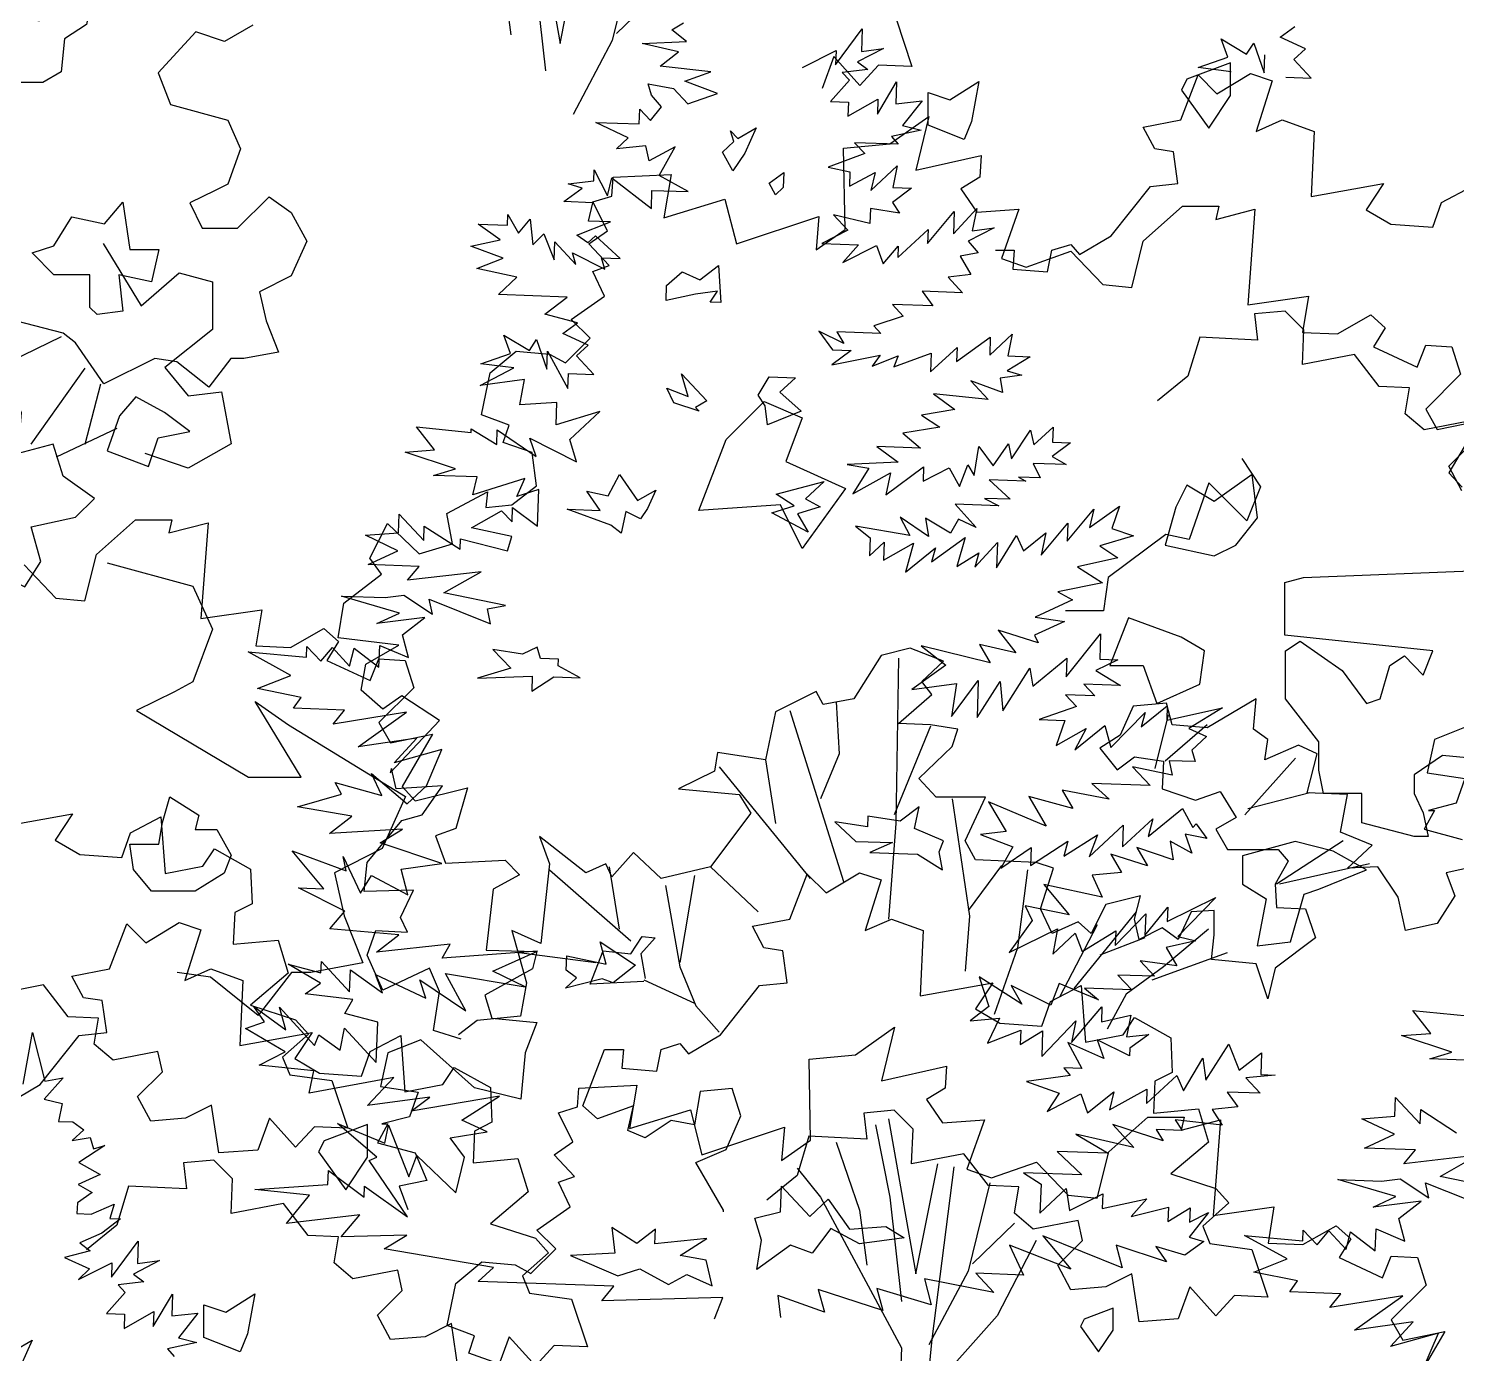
# Model space of a CAD drawing. Header units: inches. Extents: x 11.9 to 85.3, y 21.1 to 37.4.
# Drawn here: x 43.1466 to 43.6134, y 22.7468 to 23.1798 of the extents above; entities that cross this region are included whole.
import ezdxf

# ---------------------------------------------------------------- set-up
doc = ezdxf.new("R2010")
doc.units = ezdxf.units.IN
doc.header["$MEASUREMENT"] = 0
doc.layers.add('CAY', color=94, linetype='Continuous')
doc.layers.add('CAY-3', color=61, linetype='Continuous')

# ---------------------------------------------------------------- blocks, each defined once
blk = doc.blocks.new('A$C76451831')
at = {"layer": 'CAY'}
for p, q in [((4659.2, 1730), (4666, 1767.4)), ((4666, 1767.4), (4675.2, 1732.1)), ((4688.4, 1734.4), (4674.7, 1719)), ((4675.2, 1732.1), (4688.4, 1734.4)), ((4674.7, 1719), (4687.7, 1715.8)), ((4687.7, 1715.8), (4685, 1702.8)), ((4685, 1702.8), (4695.4, 1702.4)), ((4703.4, 1696.7), (4694.9, 1688.8)), ((4695.4, 1702.4), (4703.4, 1696.7)), ((4694.9, 1688.8), (4708.2, 1691.1)), ((4718.8, 1685.3), (4699.8, 1672.8)), ((4708.2, 1691.1), (4710.6, 1682.8)), ((4710.6, 1682.8), (4718.8, 1685.3)), ((4715.4, 1664.1), (4699.3, 1656.9)), ((4699.8, 1672.8), (4715.4, 1664.1)), ((4699.3, 1656.9), (4709.5, 1651.1)), ((4698.8, 1643.4), (4698.5, 1635.7)), ((4709.5, 1651.1), (4698.8, 1643.4)), ((4698.5, 1635.7), (4708.9, 1635.3)), ((4708.9, 1635.3), (4725.5, 1642.4)), ((4725.5, 1642.4), (4722.4, 1632.1)), ((4730.1, 1631.8), (4716.6, 1621.4)), ((4722.4, 1632.1), (4730.1, 1631.8)), ((4716.6, 1621.4), (4700.5, 1614.3)), ((4700.5, 1614.3), (4708, 1608.6)), ((4723.6, 1589.4), (4743.1, 1615.5)), ((4743.1, 1615.5), (4742.6, 1599.2)), ((4708, 1608.6), (4689.3, 1603.8)), ((4689.3, 1603.8), (4707.5, 1595.4)), ((4758.5, 1601.4), (4739.6, 1591.6)), ((4742.6, 1599.2), (4758.5, 1601.4)), ((4699.6, 1587.6), (4724, 1599.9)), ((4707.5, 1595.4), (4699.6, 1587.6)), ((4724, 1599.9), (4723.6, 1589.4)), ((4739.6, 1591.6), (4747.1, 1585.9)), ((4747.1, 1585.9), (4728.4, 1583.8)), ((4728.4, 1583.8), (4733.7, 1578.2)), ((4733.7, 1578.2), (4720, 1562.8)), ((4754.1, 1553.5), (4768.1, 1577)), ((4768.1, 1577), (4767.5, 1561.2)), ((4720, 1562.8), (4733.1, 1562.4)), ((4732.8, 1552), (4754.5, 1564.3)), ((4733.1, 1562.4), (4732.8, 1552)), ((4754.5, 1564.3), (4754.1, 1553.5)), ((4767.5, 1561.2), (4786.6, 1563.2)), ((4786.6, 1563.2), (4772.4, 1545.1)), ((4785.9, 1541.9), (4764.4, 1537.2)), ((4772.4, 1545.1), (4785.9, 1541.9)), ((4764.4, 1537.2), (4769.2, 1531.6)), ((5529.1, 946.6), (5540.7, 911.8)), ((5019.2, 937.2), (4991.7, 907.3)), ((5040, 930.1), (5019.2, 937.2)), ((5060.8, 941.9), (5040, 930.1)), ((5365.8, 938.6), (5374.2, 943.7)), ((5376.4, 930.1), (5365.8, 938.6)), ((5485, 913.1), (5504.5, 939.2)), ((5504.5, 939.2), (5503.9, 922.9)), ((5808.9, 933.2), (5819.6, 940.9)), ((5344.2, 928.5), (5376.4, 930.1)), ((5370.7, 922.5), (5344.2, 928.5)), ((5770.8, 918.6), (5765.8, 931.9)), ((5765.8, 931.9), (5784.4, 920.9)), ((5784.4, 920.9), (5789.7, 928.8)), ((5789.7, 928.8), (5797.1, 907.3)), ((5827.2, 924.8), (5808.9, 933.2)), ((5357.2, 912.1), (5370.7, 922.5)), ((5460.9, 911.2), (5485.4, 923.5)), ((5483.7, 919.1), (5475.3, 895.9)), ((5502.7, 898.1), (5483.7, 919.1)), ((5485.4, 923.5), (5485, 913.1)), ((5519.9, 925), (5501, 915.3)), ((5501, 915.3), (5508.5, 909.6)), ((5503.9, 922.9), (5519.9, 925)), ((5749.2, 911.2), (5770.8, 918.6)), ((5797.1, 907.3), (5797.6, 920.4)), ((5818.7, 916.9), (5827.2, 924.8)), ((5831.4, 903.4), (5818.7, 916.9)), ((4991.7, 907.3), (5000.7, 884.1)), ((5394.2, 908.1), (5357.2, 912.1)), ((5375.4, 901.1), (5394.2, 908.1)), ((5508.5, 909.6), (5489.8, 907.5)), ((5489.8, 907.5), (5495.1, 901.9)), ((5516.4, 912.8), (5502.7, 898.1)), ((5540.7, 911.8), (5516.4, 912.8)), ((5773.1, 908.1), (5749.2, 911.2)), ((5351, 891), (5348.6, 899.3)), ((5348.6, 899.3), (5367.1, 895.9)), ((5367.1, 895.9), (5377.5, 884.7)), ((5399.1, 892.1), (5375.4, 901.1)), ((5495.1, 901.9), (5481.4, 886.5)), ((5515.5, 877.1), (5529.5, 900.7)), ((5529.5, 900.7), (5528.9, 884.8)), ((5812.9, 904), (5831.4, 903.4)), ((5000.7, 884.1), (5042.4, 872.7)), ((5358.4, 882.6), (5351, 891)), ((5377.5, 884.7), (5399.1, 892.1)), ((5481.4, 886.5), (5494.5, 886)), ((5494.1, 875.6), (5515.9, 888)), ((5494.5, 886), (5494.1, 875.6)), ((5515.9, 888), (5515.5, 877.1)), ((5528.9, 884.8), (5548, 886.9)), ((5548, 886.9), (5533.8, 868.8)), ((5342.1, 870.1), (5342.5, 880.9)), ((5342.5, 880.9), (5350.4, 872.5)), ((5350.4, 872.5), (5358.4, 882.6)), ((5042.4, 872.7), (5051.8, 851.9)), ((5310.5, 871.2), (5342.1, 870.1)), ((5334.1, 859.9), (5310.5, 871.2)), ((5547.3, 865.6), (5525.8, 860.9)), ((5533.8, 868.8), (5547.3, 865.6)), ((5325.6, 852), (5334.1, 859.9)), ((5347, 854), (5325.6, 852)), ((5349.4, 843.1), (5347, 854)), ((5368.3, 853.3), (5349.4, 843.1)), ((5356.7, 832.4), (5368.3, 853.3)), ((5498.9, 856.4), (5506.3, 848.5)), ((5530.6, 855.3), (5498.9, 856.4)), ((5525.8, 860.9), (5530.6, 855.3)), ((5051.8, 851.9), (5042.4, 826.3)), ((5506.3, 848.5), (5479.7, 838.5)), ((5309, 828.6), (5309.3, 836.7)), ((5309.3, 836.7), (5319, 817.8)), ((5377.6, 820.8), (5356.7, 832.4)), ((5479.7, 838.5), (5495.4, 835.2)), ((5495.4, 835.2), (5495.1, 824.8)), ((5495.1, 824.8), (5514, 834.6)), ((5510.8, 821.5), (5530, 839.5)), ((5514, 834.6), (5510.8, 821.5)), ((5530, 839.5), (5526.8, 823.7)), ((5033.3, 821.6), (5014.8, 812.5)), ((5042.4, 826.3), (5033.3, 821.6)), ((5287.1, 813.5), (5300.6, 823.4)), ((5290.3, 826.5), (5309, 828.6)), ((5300.6, 823.4), (5290.3, 826.5)), ((5319, 817.8), (5322.2, 830.9)), ((5322.2, 830.9), (5350.9, 808.5)), ((5350.9, 808.5), (5351.3, 821.7)), ((5351.3, 821.7), (5377.6, 820.8)), ((5540.3, 823.2), (5526.4, 812.8)), ((5526.8, 823.7), (5540.3, 823.2)), ((5014.8, 812.5), (5023.9, 794.1)), ((5049.4, 794.1), (5072.6, 816.9)), ((5072.6, 816.9), (5088.7, 805.5)), ((5308.4, 812.7), (5287.1, 813.5)), ((5305.2, 799.3), (5308.4, 812.7)), ((5526.4, 812.8), (5531.5, 805)), ((5088.7, 805.5), (5100.1, 784.6)), ((5246.2, 796.3), (5246.5, 804)), ((5246.5, 804), (5254.2, 790.6)), ((5254.2, 790.6), (5262.7, 800.7)), ((5262.7, 800.7), (5264.7, 782.1)), ((5510, 797.5), (5483.5, 803.9)), ((5483.5, 803.9), (5494, 792.7)), ((5510.4, 808.4), (5510, 797.5)), ((5531.5, 805), (5510.4, 808.4)), ((5552.1, 782.9), (5571.5, 806.3)), ((5570.9, 790), (5587.9, 808.4)), ((5571.5, 806.3), (5570.9, 790)), ((5587.9, 808.4), (5584.6, 792.2)), ((5023.9, 794.1), (5049.4, 794.1)), ((5240.9, 785.6), (5224.9, 797.1)), ((5224.9, 797.1), (5246.2, 796.3)), ((5296.7, 789.1), (5321.1, 798.7)), ((5321.1, 798.7), (5305.2, 799.3)), ((5494, 792.7), (5475, 782.9)), ((5530.4, 772.8), (5552.4, 793.3)), ((5552.4, 793.3), (5552.1, 782.9)), ((5600.5, 794.4), (5581.6, 784.6)), ((5584.6, 792.2), (5600.5, 794.4)), ((4951.7, 782.9), (4979.4, 737.5)), ((5100.1, 784.6), (5088.7, 759.5)), ((5219.4, 781), (5240.9, 785.6)), ((5243.1, 772.4), (5219.4, 781)), ((5264.7, 782.1), (5272.7, 790)), ((5272.7, 790), (5280.2, 771.1)), ((5280.2, 771.1), (5280.7, 784.3)), ((5280.7, 784.3), (5296, 767.8)), ((5304.7, 783.4), (5296.7, 789.1)), ((5310.3, 788.7), (5304.7, 783.4)), ((5328.3, 772.2), (5310.3, 788.7)), ((5475, 782.9), (5501.7, 782)), ((5501.7, 782), (5490.4, 769.2)), ((5490.4, 769.2), (5514.9, 781.5)), ((5514.9, 781.5), (5519.8, 768.2)), ((5519.8, 768.2), (5530.7, 781)), ((5530.7, 781), (5530.4, 772.8)), ((5581.6, 784.6), (5589, 776.2)), ((5223.8, 764.9), (5243.1, 772.4)), ((5296, 767.8), (5293.5, 776.1)), ((5293.5, 776.1), (5317.1, 764.4)), ((5314.7, 772.6), (5328.3, 772.2)), ((5317.1, 764.4), (5314.7, 772.6)), ((5589, 776.2), (5575.8, 773.9)), ((5575.8, 773.9), (5583.5, 760.5)), ((4979.4, 737.5), (5007.1, 761.7)), ((5007.1, 761.7), (5031.3, 755.2)), ((5088.7, 759.5), (5065.6, 747.7)), ((5253, 758.5), (5223.8, 764.9)), ((5583.5, 760.5), (5567.1, 758.4)), ((5031.3, 755.2), (5031.3, 720.4)), ((5239.5, 745.8), (5253, 758.5)), ((5567.1, 758.4), (5577.6, 747.1)), ((5065.6, 747.7), (5070.3, 726.8)), ((5289.7, 744), (5239.5, 745.8)), ((5273.4, 731.5), (5289.7, 744)), ((5526.5, 738.5), (5534.4, 730.1)), ((5555.9, 737.5), (5526.5, 738.5)), ((5577.6, 747.1), (5548.1, 748.2)), ((5548.1, 748.2), (5555.9, 737.5)), ((5297.2, 725.2), (5273.4, 731.5)), ((5534.4, 730.1), (5512.8, 723.1)), ((4922.5, 717.8), (4887.9, 726.8)), ((4931.5, 710.7), (4922.5, 717.8)), ((5031.3, 720.4), (4996.5, 692.7)), ((5070.3, 726.8), (5079.3, 704)), ((5286.5, 717.4), (5297.2, 725.2)), ((5472.8, 719.1), (5482.8, 705.6)), ((5491.1, 710.3), (5472.8, 719.1)), ((5518.1, 717.5), (5485.9, 718.6)), ((5485.9, 718.6), (5491.1, 710.3)), ((5512.8, 723.1), (5518.1, 717.5)), ((4825.4, 669), (4921.3, 715.4)), ((4952.3, 680.8), (4931.5, 710.7)), ((5248.4, 702.9), (5243.4, 716.2)), ((5243.4, 716.2), (5262.1, 705.1)), ((5262.1, 705.1), (5267.3, 713.1)), ((5267.3, 713.1), (5274.7, 691.5)), ((5304.8, 709.1), (5286.5, 717.4)), ((5296.4, 701.2), (5304.8, 709.1)), ((5554.2, 689.5), (5573.5, 707.4)), ((5573.1, 697), (5597.7, 714.7)), ((5573.5, 707.4), (5573.1, 697)), ((5597.3, 701.6), (5613.7, 716.9)), ((5597.7, 714.7), (5597.3, 701.6)), ((5613.7, 716.9), (5610.4, 701.1)), ((4989.3, 699.3), (4952.3, 680.8)), ((5005.4, 696.9), (4989.3, 699.3)), ((5028.6, 678.5), (5005.4, 696.9)), ((5044.7, 699.3), (5028.6, 678.5)), ((5054.2, 699.3), (5044.7, 699.3)), ((5079.3, 704), (5054.2, 699.3)), ((5226.8, 695.5), (5248.4, 702.9)), ((5274.7, 691.5), (5275.2, 704.7)), ((5275.2, 704.7), (5290.1, 677.4)), ((5309, 687.6), (5296.4, 701.2)), ((5496.3, 705.1), (5482.4, 694.7)), ((5482.4, 694.7), (5517.5, 701.6)), ((5482.8, 705.6), (5496.3, 705.1)), ((5517.5, 701.6), (5511.8, 693.7)), ((5511.8, 693.7), (5530.6, 701.2)), ((5527.6, 693.1), (5554.7, 703.1)), ((5530.6, 701.2), (5527.6, 693.1)), ((5554.7, 703.1), (5554.2, 689.5)), ((5626.7, 700.5), (5610, 690.2)), ((5610.4, 701.1), (5626.7, 700.5)), ((4899.3, 636.8), (4938.6, 692.2)), ((4996.5, 692.7), (5013.6, 672)), ((5226.3, 679.6), (5250.7, 692.4)), ((5250.7, 692.4), (5226.8, 695.5)), ((5290.1, 677.4), (5290.5, 688.3)), ((5290.5, 688.3), (5309, 687.6)), ((5620.8, 687.1), (5604.8, 685)), ((5610, 690.2), (5620.8, 687.1)), ((4938.6, 636.8), (4950, 680.8)), ((5258.6, 683.9), (5226.3, 679.6)), ((5255.2, 665.5), (5258.6, 683.9)), ((5606.7, 674.5), (5583.5, 683)), ((5583.5, 683), (5596.1, 669.4)), ((5604.8, 685), (5606.7, 674.5)), ((5013.6, 672), (5037.8, 675)), ((5037.8, 675), (5044.9, 637.2)), ((5282, 667.2), (5255.2, 665.5)), ((5281.5, 650.9), (5282, 667.2)), ((5596.1, 669.4), (5556.4, 673.5)), ((5556.4, 673.5), (5571.9, 662.1)), ((5313.5, 660.7), (5281.5, 650.9)), ((5291.5, 640.2), (5313.5, 660.7)), ((5571.9, 662.1), (5547.7, 658)), ((5547.7, 658), (5561, 649.3)), ((4917.8, 627.7), (4961.8, 648.6)), ((5179.9, 649.5), (5219.6, 645.4)), ((5192.9, 632.7), (5179.9, 649.5)), ((5219.6, 645.4), (5219.7, 648.1)), ((5219.7, 648.1), (5238.4, 636.6)), ((5238.4, 636.6), (5238.7, 647.4)), ((5238.7, 647.4), (5267.1, 627.9)), ((5561, 649.3), (5534.1, 644.8)), ((5534.1, 644.8), (5546.9, 634)), ((5613.2, 626.2), (5627.1, 647)), ((5627.1, 647), (5629.4, 636.5)), ((5629.4, 636.5), (5643.5, 649.2)), ((5643.5, 649.2), (5643.1, 638.3)), ((5044.9, 637.2), (5013.6, 619.5)), ((5262.5, 641.2), (5296.4, 624.1)), ((5267.1, 627.9), (5262.5, 641.2)), ((5296.4, 624.1), (5291.5, 640.2)), ((5515.2, 635.1), (5530.7, 623.7)), ((5546.9, 634), (5515.2, 635.1)), ((5586.1, 614), (5589.5, 635.2)), ((5589.5, 635.2), (5599.9, 621.2)), ((5599.9, 621.2), (5610.9, 637.2)), ((5610.9, 637.2), (5613.2, 626.2)), ((5656.2, 637.9), (5642.7, 627.9)), ((5643.1, 638.3), (5656.2, 637.9)), ((5013.6, 619.5), (4982.4, 630.1)), ((5171.6, 631.2), (5192.9, 632.7)), ((5208.3, 619), (5171.6, 631.2)), ((5642.7, 627.9), (5652.9, 622.1)), ((5192.3, 614.2), (5208.3, 619)), ((5224, 613.1), (5192.3, 614.2)), ((5530.7, 623.7), (5493.4, 622.2)), ((5493.4, 622.2), (5509.2, 619.4)), ((5509.2, 619.4), (5497.7, 600.8)), ((5497.7, 600.8), (5525, 616.1)), ((5521.7, 599.9), (5549.1, 620.3)), ((5525, 616.1), (5521.7, 599.9)), ((5549.1, 620.3), (5548.8, 609.9)), ((5548.8, 609.9), (5567.7, 619.6)), ((5567.7, 619.6), (5575.4, 606.2)), ((5575.4, 606.2), (5581.3, 621.9)), ((5581.3, 621.9), (5586.1, 614)), ((5629, 622.9), (5634, 612.3)), ((5652.9, 622.1), (5629, 622.9)), ((5220.8, 600), (5224, 613.1)), ((5258.8, 611.8), (5220.8, 600)), ((5252.9, 598.9), (5258.8, 611.8)), ((5268.9, 603.8), (5252.9, 598.9)), ((5268, 577.1), (5268.9, 603.8)), ((5596.8, 610.9), (5612.2, 596.8)), ((5623.5, 610), (5596.8, 610.9)), ((5618.2, 612.9), (5623.5, 610)), ((5634, 612.3), (5618.2, 612.9)), ((5603.9, 592.1), (5572.2, 593.2)), ((5572.2, 593.2), (5587.5, 576.3)), ((5612.2, 596.8), (5593.6, 597.4)), ((5593.6, 597.4), (5603.9, 592.1)), ((5166.8, 572.4), (5167.3, 586)), ((5167.3, 586), (5185.2, 566.8)), ((5219.9, 576), (5241.7, 588.4)), ((5241.7, 588.4), (5249.5, 580.4)), ((5249.5, 580.4), (5249.9, 590.8)), ((5249.9, 590.8), (5268, 577.1)), ((5552.8, 569.8), (5532, 583.7)), ((5532, 583.7), (5539.2, 570.3)), ((5568.7, 572), (5550.5, 583.1)), ((5550.5, 583.1), (5552.8, 569.8)), ((5653.7, 566.3), (5673.1, 589.7)), ((5669.9, 576.2), (5691.8, 591.7)), ((5673.1, 589.7), (5669.9, 576.2)), ((5691.8, 591.7), (5686.2, 575.6)), ((5142.7, 570.6), (5166.8, 572.4)), ((5185.2, 566.8), (5185.5, 577.2)), ((5185.5, 577.2), (5211.7, 560.4)), ((5249.2, 569.6), (5219.9, 576)), ((5499.6, 577.1), (5510.2, 568.6)), ((5539.2, 570.3), (5499.6, 577.1)), ((5574.5, 582.2), (5568.7, 572)), ((5587.5, 576.3), (5574.5, 582.2)), ((5621.8, 559.3), (5638.1, 572.3)), ((5634.8, 556.1), (5654.2, 579.4)), ((5638.1, 572.3), (5634.8, 556.1)), ((5654.2, 579.4), (5653.7, 566.3)), ((5686.2, 575.6), (5701.9, 570.1)), ((5166.3, 559.3), (5142.7, 570.6)), ((5211.7, 560.4), (5212, 568.1)), ((5212, 568.1), (5246.1, 559.2)), ((5246.1, 559.2), (5249.2, 569.6)), ((5510.2, 568.6), (5509.7, 555.5)), ((5509.7, 555.5), (5520.5, 565.5)), ((5520.5, 565.5), (5520, 552.4)), ((5520, 552.4), (5541.7, 564.8)), ((5541.7, 564.8), (5536, 543.7)), ((5554.9, 551.2), (5579.5, 568.9)), ((5579.5, 568.9), (5573.3, 547.8)), ((5586.4, 547.4), (5602.9, 565.4)), ((5602.3, 546.8), (5616.7, 570.3)), ((5602.9, 565.4), (5602.3, 546.8)), ((5616.7, 570.3), (5621.8, 559.3)), ((5701.9, 570.1), (5677.6, 562.8)), ((5677.6, 562.8), (5690.5, 554.2)), ((5144.7, 549.2), (5166.3, 559.3)), ((5536, 543.7), (5557.9, 561.5)), ((5557.9, 561.5), (5554.9, 551.2)), ((5573.3, 547.8), (5589.5, 557.7)), ((5589.5, 557.7), (5586.4, 547.4)), ((5690.5, 554.2), (5661.2, 547.5)), ((5181.8, 547.9), (5144.7, 549.2)), ((5173.3, 537.8), (5181.8, 547.9)), ((5227, 544), (5173.3, 537.8)), ((5199.7, 528.7), (5227, 544)), ((5661.2, 547.5), (5679.4, 536)), ((5679.4, 536), (5647, 529.4)), ((5683.6, 539.8), (5680.1, 515.6)), ((5125.3, 526.3), (5157, 525.2)), ((5167.5, 513.9), (5125.3, 526.3)), ((5157, 525.2), (5170.6, 527)), ((5170.6, 527), (5191.5, 513.1)), ((5189.1, 524.1), (5233.8, 506.2)), ((5191.5, 513.1), (5189.1, 524.1)), ((5244.7, 519.4), (5199.7, 528.7)), ((5657.7, 523.6), (5630.5, 510.9)), ((5647, 529.4), (5657.7, 523.6)), ((5150.9, 506.4), (5167.5, 513.9)), ((5185.9, 510.6), (5150.9, 506.4)), ((5169.6, 498), (5185.9, 510.6)), ((5231.5, 517.1), (5244.7, 519.4)), ((5233.8, 506.2), (5231.5, 517.1)), ((5630.5, 510.9), (5651.7, 507.9)), ((5680.1, 515.6), (5652.4, 515.6)), ((5632.6, 492.3), (5603.4, 501.4)), ((5603.4, 501.4), (5616.4, 485.1)), ((5651.7, 507.9), (5630, 497.8)), ((5099.7, 481.8), (5100, 489.5)), ((5100, 489.5), (5110.1, 478.8)), ((5110.1, 478.8), (5118.6, 488.9)), ((5118.6, 488.9), (5131.2, 475.3)), ((5152.5, 474.6), (5153.1, 490.4)), ((5153.1, 490.4), (5174, 481.5)), ((5174, 481.5), (5169.6, 498)), ((5597.6, 477.6), (5547.3, 490.2)), ((5547.3, 490.2), (5565.4, 476)), ((5589.9, 491), (5597.6, 477.6)), ((5616.4, 485.1), (5589.9, 491)), ((5630, 497.8), (5632.6, 492.3)), ((5653, 467.5), (5678.1, 498.8)), ((5678.1, 498.8), (5677.5, 480.3)), ((5057.3, 485.6), (5099.7, 481.8)), ((5088.4, 468.6), (5057.3, 485.6)), ((5131.2, 475.3), (5134.4, 488.3)), ((5134.4, 488.3), (5152.5, 474.6)), ((5628.7, 460.7), (5653.5, 481.1)), ((5653.5, 481.1), (5653, 467.5)), ((5690.6, 479.8), (5674.5, 472.2)), ((5677.5, 480.3), (5690.6, 479.8)), ((5064.1, 459.1), (5088.4, 468.6)), ((5565.4, 476), (5540.7, 458.3)), ((5606.8, 442.8), (5626.5, 473.9)), ((5626.5, 473.9), (5628.7, 460.7)), ((5674.5, 472.2), (5692.6, 461.1)), ((5096, 452.5), (5064.1, 459.1)), ((5540.7, 458.3), (5573.1, 462.6)), ((5569.5, 438.7), (5589, 464.8)), ((5573.1, 462.6), (5569.5, 438.7)), ((5589, 464.8), (5588.1, 438)), ((5588.1, 438), (5604.8, 464.2)), ((5604.8, 464.2), (5606.8, 442.8)), ((5665.9, 462.1), (5673.8, 453.6)), ((5692.6, 461.1), (5665.9, 462.1)), ((5062.5, 449.6), (5086.7, 432.5)), ((5090.3, 444.6), (5096, 452.5)), ((5652.5, 454.4), (5660.4, 445.9)), ((5673.8, 453.6), (5652.5, 454.4)), ((5127.4, 443.3), (5090.3, 444.6)), ((5119.3, 433.1), (5127.4, 443.3)), ((5172.7, 441.7), (5119.3, 433.1)), ((5137.3, 416.6), (5172.7, 441.7)), ((5660.4, 445.9), (5633.3, 436.5)), ((5685.6, 416.1), (5710.5, 441.5)), ((5707.5, 431.2), (5726.6, 446.4)), ((5710.5, 441.5), (5707.5, 431.2)), ((5726.6, 446.4), (5726.2, 435.9)), ((5726.2, 435.9), (5766.8, 445)), ((5766.8, 445), (5742.3, 429.9)), ((5633.3, 436.5), (5651.9, 435.8)), ((5651.9, 435.8), (5645.8, 417.4)), ((5645.8, 417.4), (5667.5, 429.8)), ((5659.3, 414.3), (5681.2, 432.1)), ((5667.5, 429.8), (5659.3, 414.3)), ((5681.2, 432.1), (5685.6, 416.1)), ((5742.3, 429.9), (5755.2, 424.1)), ((5180.2, 422.8), (5137.3, 416.6)), ((5163.7, 404.8), (5180.2, 422.8)), ((5755.2, 424.1), (5744.5, 414)), ((5198.4, 414.5), (5163.7, 404.8)), ((5187.1, 388.1), (5198.4, 414.5)), ((5746.9, 405.8), (5727.9, 406.4)), ((5727.9, 406.4), (5730.2, 395.9)), ((5744.5, 414), (5746.9, 405.8)), ((5154.7, 381.1), (5147.1, 397.2)), ((5147.1, 397.2), (5173, 375)), ((5701.4, 401.9), (5714.1, 388.3)), ((5730.2, 395.9), (5701.4, 401.9)), ((5120.6, 390.5), (5154.7, 381.1)), ((5125.3, 382.1), (5120.6, 390.5)), ((5173, 375), (5187.1, 388.1)), ((5650.1, 385.1), (5657.8, 371.7)), ((5684.3, 378.5), (5650.1, 385.1)), ((5714.1, 388.3), (5671.6, 389.8)), ((5671.6, 389.8), (5684.3, 378.5)), ((5093.2, 372.8), (5125.3, 382.1)), ((5171.9, 380.3), (5154.8, 342.6)), ((5596.3, 376.6), (5609.2, 354.8)), ((5638.3, 358.8), (5596.3, 376.6)), ((5625.9, 380.5), (5638.3, 358.8)), ((5657.8, 371.7), (5625.9, 380.5)), ((5132.9, 366), (5093.2, 372.8)), ((5116.6, 353.4), (5132.9, 366)), ((5694, 343.7), (5716, 364.2)), ((5712.8, 351.2), (5737.6, 371.6)), ((5716, 364.2), (5712.8, 351.2)), ((5737.6, 371.6), (5745.2, 357.8)), ((5169.7, 356.6), (5116.6, 353.4)), ((5153.5, 346.7), (5169.7, 356.6)), ((5609.2, 354.8), (5590.5, 352.7)), ((5669.7, 336.4), (5694.5, 359.5)), ((5694.5, 359.5), (5694, 343.7)), ((5745.2, 357.8), (5747.6, 360.4)), ((5747.6, 360.4), (5755.4, 349.7)), ((5198.3, 331.5), (5153.5, 346.7)), ((5590.5, 352.7), (5614.2, 343.7)), ((5614.2, 343.7), (5605.5, 328.2)), ((5605.5, 328.2), (5627.4, 343.3)), ((5626.9, 330.2), (5654.2, 347.8)), ((5627.4, 343.3), (5626.9, 330.2)), ((5651.2, 337), (5675.7, 352.5)), ((5654.2, 347.8), (5651.2, 337)), ((5675.7, 352.5), (5669.7, 336.4)), ((5730.8, 334.2), (5704.4, 343.3)), ((5704.4, 343.3), (5712.1, 329.9)), ((5744.6, 339.2), (5728.6, 347.9)), ((5728.6, 347.9), (5730.8, 334.2)), ((5755.4, 349.7), (5739.6, 353)), ((5739.6, 353), (5744.6, 339.2)), ((5112.4, 313.2), (5089.4, 340.8)), ((5089.4, 340.8), (5128.7, 326.2)), ((5154.8, 342.6), (5120.1, 324.9)), ((5126.4, 336.8), (5139.1, 310)), ((5128.7, 326.2), (5126.4, 336.8)), ((5712.1, 329.9), (5685.6, 338.5)), ((5685.6, 338.5), (5693.3, 325.1)), ((5120.1, 324.9), (5127.1, 293.6)), ((5139.1, 310), (5147.2, 322.9)), ((5147.2, 322.9), (5173.5, 308.8)), ((5168.7, 327.6), (5198.3, 331.5)), ((5173.5, 308.8), (5168.7, 327.6)), ((5693.3, 325.1), (5672, 323.1)), ((5672, 323.1), (5679.1, 307)), ((5093.9, 313.9), (5112.4, 313.2)), ((5127.7, 296.8), (5093.9, 313.9)), ((5636.8, 316.2), (5655.1, 294.3)), ((5679.1, 307), (5636.8, 316.2)), ((5726.5, 289.5), (5762, 306.9)), ((5762, 306.9), (5734.3, 278.4)), ((5116.8, 284), (5127.7, 296.8)), ((5127.1, 293.6), (5140.7, 259.4)), ((5623.2, 300.8), (5628.2, 290.2)), ((5655.1, 294.3), (5623.2, 300.8)), ((5688.7, 271.8), (5710.9, 295)), ((5710.3, 279.2), (5726.9, 299.9)), ((5710.9, 295), (5710.3, 279.2)), ((5726.9, 299.9), (5726.5, 289.5)), ((5167, 279.6), (5116.8, 284)), ((5628.2, 290.2), (5611.5, 266.8)), ((5611.5, 266.8), (5646.6, 284.1)), ((5646.6, 284.1), (5643.2, 265.7)), ((5643.2, 265.7), (5659.6, 281)), ((5659.6, 281), (5664.6, 267.6)), ((5664.6, 267.6), (5689.1, 282.7)), ((5689.1, 282.7), (5688.7, 271.8)), ((5150.7, 267), (5167, 279.6)), ((5204.4, 272.8), (5150.7, 267)), ((5198.6, 262.6), (5204.4, 272.8)), ((5747.3, 275.2), (5725.9, 270.5)), ((5725.9, 270.5), (5733.6, 257.1)), ((5734.3, 278.4), (5747.3, 275.2)), ((5110.3, 252.1), (5110.6, 260.2)), ((5110.6, 260.2), (5131.1, 238.2)), ((5268.1, 267.9), (5198.6, 262.6)), ((5235.4, 253.2), (5268.1, 267.9)), ((5733.6, 257.1), (5706.9, 260.7)), ((5706.9, 260.7), (5717.4, 249.5)), ((5029.8, 248.8), (5005.7, 252.3)), ((5088.8, 252.3), (5064.6, 221)), ((5110, 244.4), (5086.5, 258.4)), ((5086.5, 258.4), (5110.3, 252.1)), ((5103, 252.3), (5088.8, 252.3)), ((5140.7, 259.4), (5103, 252.3)), ((5131.1, 238.2), (5131.7, 254.1)), ((5131.7, 254.1), (5155.1, 237.4)), ((5155.1, 237.4), (5150.1, 250.7)), ((5150.1, 250.7), (5186.7, 233.6)), ((5200.9, 251.6), (5259, 241.9)), ((5215.8, 224.4), (5200.9, 251.6)), ((5259, 241.9), (5235.4, 253.2)), ((5717.4, 249.5), (5690.7, 250.4)), ((5690.7, 250.4), (5700.8, 239.6)), ((5064.6, 221), (5029.8, 248.8)), ((5098.9, 236.6), (5110, 244.4)), ((5186.7, 233.6), (5182.2, 246.9)), ((5182.2, 246.9), (5215.8, 224.4)), ((5620.7, 229.3), (5589.6, 249)), ((5589.6, 249), (5596.6, 227.4)), ((5641.9, 228.5), (5613, 242.7)), ((5613, 242.7), (5620.7, 229.3)), ((5647.9, 244.2), (5641.9, 228.5)), ((5676.5, 232.3), (5647.9, 244.2)), ((5700.8, 239.6), (5666.4, 240.8)), ((5666.4, 240.8), (5676.5, 232.3)), ((5133.6, 232.7), (5098.9, 236.6)), ((5127.8, 222.5), (5133.6, 232.7)), ((5069.2, 216.4), (5061.4, 227.5)), ((5061.4, 227.5), (5084.8, 210.4)), ((5080, 226.9), (5105.7, 199.2)), ((5084.8, 210.4), (5080, 226.9)), ((5151.6, 216.2), (5127.8, 222.5)), ((5596.6, 227.4), (5583.1, 217)), ((5583.1, 217), (5604.4, 219)), ((5604.4, 219), (5595.6, 200.7)), ((5656.8, 201.3), (5679, 227.2)), ((5679, 227.2), (5678.7, 216.4)), ((5678.7, 216.4), (5700.1, 221.1)), ((5700.1, 221.1), (5696.9, 205.3)), ((5055.4, 211.4), (5069.2, 216.4)), ((5084.3, 194.5), (5055.4, 211.4)), ((5124.2, 195.8), (5127.5, 211.6)), ((5127.5, 211.6), (5150.6, 186.8)), ((5150.6, 186.8), (5151.6, 216.2)), ((5595.6, 200.7), (5620, 210.3)), ((5620, 210.3), (5619.6, 199.9)), ((5619.6, 199.9), (5635.8, 209.7)), ((5635.2, 191.1), (5660.1, 217)), ((5635.8, 209.7), (5635.2, 191.1)), ((5660.1, 217), (5656.8, 201.3)), ((5105.7, 199.2), (5108.7, 206.8)), ((5108.7, 206.8), (5124.2, 195.8)), ((5654.1, 201.4), (5664.3, 182.4)), ((5680.4, 189.6), (5654.1, 201.4)), ((5699.1, 191.6), (5675.5, 203.3)), ((5675.5, 203.3), (5680.4, 189.6)), ((5696.9, 205.3), (5713.2, 207)), ((5713.2, 207), (5699.3, 197.1)), ((5754.7, 173.8), (5771.4, 200)), ((5771.4, 200), (5778.9, 181.1)), ((5065.3, 184.8), (5084.3, 194.5)), ((5699.3, 197.1), (5699.1, 191.6)), ((5738.5, 166.2), (5752.5, 189.8)), ((5752.5, 189.8), (5754.7, 173.8)), ((5778.9, 181.1), (5795.2, 193.7)), ((5795.2, 193.7), (5794.7, 177.9)), ((5105.1, 180.6), (5065.3, 184.8)), ((5101.8, 164.4), (5105.1, 180.6)), ((5656, 177.3), (5624.1, 172.9)), ((5651.2, 182.9), (5656, 177.3)), ((5664.3, 182.4), (5651.2, 182.9)), ((5711.5, 156.8), (5733.5, 177.3)), ((5733.5, 177.3), (5738.5, 166.2)), ((5805.1, 177.5), (5783.7, 175.5)), ((5794.7, 177.9), (5805.1, 177.5)), ((5163.4, 175.9), (5101.8, 164.4)), ((5144.1, 155.3), (5163.4, 175.9)), ((5624.1, 172.9), (5647.8, 164.4)), ((5684.6, 152.2), (5711.8, 167.2)), ((5711.8, 167.2), (5711.5, 156.8)), ((5783.7, 175.5), (5794.2, 164.3)), ((5189.6, 161.4), (5144.1, 155.3)), ((5240.4, 162.3), (5176.1, 151.4)), ((5176.1, 151.4), (5189.6, 161.4)), ((5213, 144.7), (5240.4, 162.3)), ((5647.8, 164.4), (5639.2, 151.1)), ((5639.2, 151.1), (5663.7, 163.9)), ((5663.7, 163.9), (5668.6, 150.1)), ((5668.6, 150.1), (5687.7, 165.3)), ((5687.7, 165.3), (5684.6, 152.2)), ((5794.2, 164.3), (5770.2, 165.1)), ((5770.2, 165.1), (5778, 154.4)), ((5778, 154.4), (5759.3, 152.4)), ((5759.3, 152.4), (5766.7, 141.2)), ((5150.9, 117.8), (5122.3, 142.4)), ((5122.3, 142.4), (5156.7, 128.1)), ((5156.7, 128.1), (5159.4, 141.1)), ((5159.4, 141.1), (5174.4, 103.4)), ((5204.4, 131.8), (5231.3, 136.3)), ((5231.3, 136.3), (5213, 144.7)), ((5723.7, 129.6), (5686.9, 141.7)), ((5686.9, 141.7), (5702.2, 124.9)), ((5737.5, 137.3), (5718.5, 137.9)), ((5718.5, 137.9), (5723.7, 129.6)), ((5766.7, 141.2), (5732.4, 145.1)), ((5732.4, 145.1), (5737.5, 137.3)), ((5214.8, 117.9), (5204.4, 131.8)), ((5702.2, 124.9), (5659.9, 134.5)), ((5659.9, 134.5), (5683.5, 120.6)), ((5145.4, 115.3), (5150.9, 117.8)), ((5173.4, 74.4), (5145.4, 115.3)), ((5174.4, 103.4), (5180, 119.1)), ((5180, 119.1), (5208.5, 91.8)), ((5208.5, 91.8), (5214.8, 117.9)), ((5646.4, 121.9), (5664.3, 104.9)), ((5683.5, 120.6), (5646.4, 121.9)), ((5115.3, 97.8), (5115.7, 108.2)), ((5115.7, 108.2), (5141.7, 88.7)), ((5621.8, 106.4), (5634.7, 98.2)), ((5664.3, 104.9), (5621.8, 106.4)), ((5062.2, 94.2), (5115.3, 97.8)), ((5101.9, 90.1), (5062.2, 94.2)), ((5141.7, 88.7), (5142, 96.8)), ((5142, 96.8), (5173.4, 74.4)), ((5634.7, 98.2), (5633.9, 77)), ((5633.9, 77), (5653.1, 94.9)), ((5653.1, 94.9), (5655.3, 78.9)), ((5085.3, 69.4), (5101.9, 90.1)), ((5655.3, 78.9), (5679.7, 91.2)), ((5679.7, 91.2), (5679.3, 80.4)), ((5679.3, 80.4), (5711.8, 87.4)), ((5711.8, 87.4), (5700.4, 74.6)), ((5138.6, 75.7), (5085.3, 69.4)), ((5124.9, 59.8), (5138.6, 75.7)), ((5700.4, 74.6), (5727.4, 81.4)), ((5727.4, 81.4), (5727.1, 71)), ((5727.1, 71), (5743.3, 80.8)), ((5756.7, 77.6), (5742.5, 59.6)), ((5743.3, 80.8), (5742.9, 70.4)), ((5742.9, 70.4), (5756.7, 77.6)), ((5172.9, 60.9), (5124.9, 59.8)), ((5156.3, 51), (5172.9, 60.9)), ((5656.5, 36.3), (5611.8, 53.7)), ((5611.8, 53.7), (5621.9, 32)), ((5693.7, 37.2), (5636.1, 60.6)), ((5636.1, 60.6), (5656.5, 36.3)), ((5726, 41.5), (5689.3, 53.7)), ((5689.3, 53.7), (5693.7, 37.2)), ((5739.3, 46.5), (5718.3, 52.7)), ((5718.3, 52.7), (5726, 41.5)), ((5753.3, 56.5), (5739.3, 46.5)), ((5742.5, 59.6), (5753.3, 56.5)), ((5236, 37.4), (5156.3, 51)), ((5224.8, 27.3), (5236, 37.4)), ((5621.9, 32), (5587.1, 33.3)), ((5587.1, 33.3), (5600.2, 19.2)), ((5323.5, 23.9), (5224.8, 27.3)), ((5314.9, 13.3), (5323.5, 23.9)), ((5472.5, 21.4), (5476.9, 4.9)), ((5519.5, 6.1), (5472.5, 21.4)), ((5515.1, 22.2), (5519.5, 6.1)), ((5554.6, 10.4), (5515.1, 22.2)), ((5600.2, 19.2), (5549.8, 29.1)), ((5549.8, 29.1), (5554.6, 10.4)), ((5402.9, 15.7), (5314.9, 13.3)), ((5396.9, 0), (5402.9, 15.7)), ((5476.9, 4.9), (5442.9, 17)), ((5442.9, 17), (5445, 1))]:
    blk.add_line(p, q, dxfattribs=at)
for points in [[(4660, 2108), (4683.2, 2083.8), (4704.3, 2081.7), (4712.8, 2115.4), (4741.2, 2140.7), (4767.6, 2140.7), (4765.5, 2131.2), (4794, 2138.6), (4788.7, 2069), (4833, 2075.3), (4828.8, 2049), (4854.1, 2047.9), (4878.3, 2061.6), (4888.9, 2052.1), (4880.5, 2038.4), (4912.1, 2023.7), (4918.4, 2039.5), (4937.4, 2038.4), (4943.7, 2018.4), (4918.4, 1993.1), (4926.9, 1978.3), (4957.4, 1984.6), (4935.3, 1946.7), (4944.8, 1936.1), (4982.8, 1945.6), (4974.3, 1916.1), (4959.6, 1910.8), (4966.9, 1890.8), (5010.2, 1892.9), (5020.7, 1882.3), (5001.7, 1871.8), (4996.5, 1827.5), (5033.4, 1826.4), (5030.2, 1813.8), (4995.4, 1794.8), (5000.7, 1777.9), (5033.4, 1774.7), (5024.9, 1752.6), (5021.8, 1718.9), (4988, 1727.3), (4949, 1762.1), (4924.8, 1752.6), (4919.5, 1728.3), (4946.9, 1724.1), (4940.6, 1706.2), (4920.5, 1700.9), (4924.8, 1700.9), (4917.4, 1687.2), (4944.8, 1679.8), (4953.2, 1659.8), (4933.2, 1655.6), (4939.5, 1638.7)], [(5004.9, 1526.6), (4983.8, 1534), (4988, 1546.7), (4968, 1554.1), (4974.3, 1584.7), (4993.3, 1600.5), (5017.5, 1598.4), (5029.1, 1592), (5047.1, 1610), (5033.4, 1623.7), (5057.6, 1640.6), (5049.2, 1658.5), (5060.8, 1662.7), (5046, 1678.5), (5059.7, 1688), (5049.2, 1709.1), (5062.9, 1713.3), (5063.9, 1727), (5106.1, 1729.1), (5100.9, 1697.5), (5145.2, 1711.2), (5153.6, 1678.5), (5213.7, 1698.6), (5211.6, 1674.3), (5232.7, 1689.1), (5231.6, 1748.1), (5265.4, 1751.3), (5293.9, 1771.3), (5284.4, 1732.3), (5331.8, 1742.9), (5330.8, 1727), (5317.1, 1718.6), (5328.7, 1701.7), (5359.3, 1703.8), (5346.6, 1668), (5364.5, 1661.6), (5397.2, 1673.2), (5420.4, 1649), (5441.5, 1646.9), (5450, 1680.6), (5478.4, 1705.9), (5504.8, 1705.9), (5502.7, 1696.5), (5531.2, 1703.8), (5525.9, 1634.2), (5570.2, 1640.6), (5566, 1614.2), (5591.3, 1613.1), (5615.5, 1626.8), (5626.1, 1617.3), (5617.7, 1603.6), (5649.3, 1588.9), (5655.6, 1604.7), (5674.6, 1603.6), (5680.9, 1583.6), (5655.6, 1558.3), (5664.1, 1543.5), (5694.7, 1549.8), (5672.5, 1511.9)], [(530, 749.3), (509.9, 755.6), (514.2, 784.1), (506.8, 800.9), (473, 785.1), (461.4, 810.4), (467.7, 828.4), (490.9, 827.3), (485.7, 837.9), (495.2, 857.9), (459.3, 856.8), (461.4, 877.9), (486.7, 908.5), (501.5, 912.7), (516.3, 933.8), (482.5, 931.7), (479.3, 946.5), (478.3, 943.3), (514.2, 981.3), (486.7, 999.2), (473, 989.7), (457.2, 1003.4), (460.4, 1022.4), (484.6, 1036.1), (440.3, 1041.4), (444.5, 1066.7), (472, 1087.8), (463.5, 1099.4), (476.2, 1124.7), (499.4, 1102.6), (523.6, 1110), (519.4, 1132.1), (549, 1147.9), (547.9, 1136.3), (566.9, 1138.4), (584.8, 1152.1), (581.7, 1176.4), (560.6, 1183.8), (564.8, 1196.4), (544.7, 1203.8), (551.1, 1234.4), (570.1, 1250.2), (594.3, 1248.1), (605.9, 1241.8), (623.8, 1259.7), (610.1, 1273.4), (634.4, 1290.3), (625.9, 1308.2), (637.6, 1312.5), (622.8, 1328.3), (636.5, 1337.8), (625.9, 1358.9), (639.7, 1363.1), (640.7, 1376.8), (682.9, 1378.9), (677.6, 1347.3), (721.9, 1361), (730.4, 1328.3), (790.5, 1348.3), (788.4, 1324.1), (809.5, 1338.8), (808.4, 1397.9), (842.2, 1401.1), (870.6, 1421.1), (861.1, 1382.1), (908.6, 1392.6), (907.6, 1376.8), (893.8, 1368.4), (905.4, 1351.5), (936, 1353.6), (923.4, 1317.7), (941.3, 1311.4), (974, 1323), (997.2, 1298.7), (1018.3, 1296.6), (1026.7, 1330.4), (1055.2, 1355.7), (1081.6, 1355.7), (1079.5, 1346.2), (1107.9, 1353.6), (1102.7, 1284), (1147, 1290.3), (1142.7, 1263.9), (1168.1, 1262.9), (1192.3, 1276.6), (1202.9, 1267.1), (1194.4, 1253.4), (1226.1, 1238.6), (1232.4, 1254.5), (1251.4, 1253.4), (1257.7, 1233.4), (1232.4, 1208), (1240.8, 1193.3), (1271.4, 1199.6), (1249.3, 1161.6), (1258.8, 1151.1)], [(1263, 977.1), (1238.7, 967.6), (1233.4, 943.3), (1260.9, 939.1), (1254.5, 921.2), (1234.5, 915.9), (1238.7, 915.9), (1231.3, 902.2), (1258.8, 894.8)], [(1267.2, 874.8), (1247.2, 870.5), (1253.5, 853.7)], [(1230.2, 508.9), (1241.6, 535.3), (1206.8, 525.6), (1223.3, 543.6), (1180.5, 537.4), (1215.8, 562.4), (1162.5, 553.9), (1170.5, 564), (1133.4, 565.3), (1139.1, 573.3), (1107.2, 579.8), (1131.5, 589.4), (1100.4, 606.4), (1142.9, 602.6), (1143.1, 610.3), (1153.2, 599.5), (1161.7, 609.7), (1174.4, 596.1), (1177.5, 609.1), (1195.6, 595.3), (1196.2, 611.2), (1217.2, 602.3), (1212.8, 618.8), (1229.1, 631.3), (1194, 627.1), (1210.6, 634.7), (1168.4, 647.1), (1200.1, 646), (1213.8, 647.7), (1234.6, 633.9), (1232.3, 644.8), (1276.9, 627)], [(1287.8, 640.2), (1242.8, 649.4), (1270.1, 664.8), (1216.4, 658.5), (1224.9, 668.7), (1187.8, 670), (1209.5, 680.1), (1185.8, 691.3), (1209.9, 693.2), (1210.4, 706.8), (1228.3, 687.6), (1228.7, 698), (1254.8, 681.2)], [(1267.1, 733.8), (1235.4, 734.9), (1251.4, 739.8), (1214.7, 752), (1236, 753.5), (1223, 770.3), (1262.8, 766.2)], [(5264.3, 1041.5), (5284.4, 928.6), (5300.2, 1008.8)], [(1253.5, 853.7), (1240.8, 833.6), (1217.6, 828.4), (1212.4, 852.6), (1197.6, 874.8), (1175.4, 873.7), (1193.4, 890.6), (1170.2, 900.1), (1175.4, 927.5), (1145.9, 928.6), (1153.3, 957), (1139.6, 963.4), (1115.3, 952.8), (1117.4, 967.6), (1106.9, 975), (1109, 997.1), (1073.1, 976), (1047.8, 978.1), (1043.6, 993.9), (1019.3, 991.8), (1009.9, 970.7), (995.1, 961.2), (1007.7, 945.4), (1020.4, 954.9), (1041.5, 951.8), (1040.4, 931.7), (1064.7, 923.3), (1082.6, 929.6), (1094.2, 910.6), (1079.5, 902.2), (1087.9, 887.4), (1124.8, 887.4), (1132.2, 879), (1122.7, 862.1), (1123.8, 845.2), (1144.9, 844.2), (1152.2, 823.1), (1122.7, 800.9), (1117.4, 778.8), (1109, 804.1), (1076.3, 807.3), (1078.4, 825.2), (1078.4, 843.1), (1061.5, 842.1), (1052, 822), (1040.4, 830.5), (1023.6, 822), (1020.4, 836.8), (1024.6, 853.7), (999.3, 847.3), (988.8, 826.2), (979.3, 834.7), (960.3, 826.2), (951.8, 844.2), (961.3, 873.7), (948.7, 877.9), (904.4, 880), (897, 893.7), (911.8, 925.4), (875.9, 925.4), (863.3, 939.1), (887.5, 962.3), (891.7, 975), (871.7, 978.1), (848.5, 979.2), (872.7, 1000.3), (865.4, 1009.8), (881.2, 1024.5), (856.9, 1034), (835.8, 1028.7), (815.8, 997.1), (793.6, 992.9), (788.4, 1002.4), (758.8, 987.6), (751.5, 952.8), (716.7, 958.1), (714.5, 944.4), (688.2, 931.7), (732.5, 927.5), (740.9, 913.8), (711.4, 874.8), (675.5, 866.3), (655.5, 885.3), (639.7, 867.4), (635.4, 876.9), (620.7, 870.5), (586.9, 896.9), (594.3, 876.9), (588, 818.9), (566.9, 828.4), (577.4, 790.4), (573.2, 766.1), (541.6, 763), (527.9, 752.4)], [(5254.8, 1037.3), (5265.4, 984.5), (5273.8, 908.6)], [(848.5, 1026.6), (846.4, 906.4), (841.1, 836.8)], [(5226.4, 1024.6), (5243.2, 975), (5248.5, 935)], [(769.4, 988.7), (808.4, 864.2)], [(803.1, 995), (805.2, 957), (791.5, 924.3)], [(5338.2, 995.1), (5322.3, 930.7), (5293.9, 877)], [(1044.7, 985.5), (1035.2, 946.5)], [(1073.1, 978.1), (1042.6, 951.8)], [(871.7, 977.1), (845.3, 912.7)], [(5356.1, 965.6), (5325.5, 936)], [(717.7, 947.5), (784.2, 866.3)], [(751.5, 952.8), (758.8, 906.4)], [(1137.5, 953.9), (1100.6, 912.7)], [(1148, 928.6), (1102.7, 917)], [(887.5, 924.3), (900.2, 838.9), (897, 798.8)], [(1172.3, 893.7), (1123.8, 862.1)], [(637.6, 874.8), (644.9, 829.4)], [(711.4, 874.8), (746.2, 842.1)], [(923.4, 875.8), (899.1, 843.1)], [(1191.3, 876.9), (1125.9, 862.1)], [(594.3, 872.7), (653.4, 821)], [(634.4, 741.9), (648.1, 741.9), (647, 728.2), (672.4, 726.1), (675.5, 741.9), (689.2, 746.1), (695.6, 738.7), (718.8, 752.4), (747.2, 788.3), (767.3, 790.4), (764.1, 813.6), (750.4, 815.7), (742, 831.5), (769.4, 836.8), (782, 869.5), (795.8, 855.8), (820, 870.5), (835.8, 865.3), (824.2, 828.4), (843.2, 836.8), (866.4, 828.4), (864.3, 780.9), (917, 790.4), (904.4, 771.4), (922.3, 760.9), (952.9, 758.7), (959.2, 776.7), (981.4, 788.3), (984.5, 747.1), (1012, 752.4), (1020.4, 765.1), (1046.8, 750.3), (1047.8, 725), (1035.2, 718.7), (1034.1, 695.5), (1066.8, 698.6), (1074.2, 674.4), (1046.8, 651.2), (1079.5, 640.6), (1089, 630.1), (1070, 613.2), (1075.2, 600.5), (1105.8, 596.3), (1117.4, 561.5), (1093.2, 562.6), (1079.5, 547.8), (1060.5, 568.9), (1052, 545.7), (1023.6, 543.6), (1018.3, 578.4), (999.3, 568.9), (974, 566.8), (964.5, 584.7), (982.4, 602.7), (979.3, 617.4), (946.6, 611.1), (932.9, 622.7), (936, 641.7), (913.9, 642.7), (895.9, 665.9), (858, 658.6), (859, 683.9), (845.3, 697.6), (823.2, 695.5), (825.3, 676.5), (783.1, 678.6), (774.7, 650.1), (752.5, 632.2)], [(699.8, 868.4), (689.2, 805.2)], [(942.4, 872.7), (935, 815.7), (918.1, 767.2)], [(678.7, 861.1), (689.2, 802), (700.8, 773.5), (717.7, 754.5)], [(993, 832.6), (965.6, 779.8)], [(1021.5, 842.1), (976.1, 786.2)], [(5441.4, 818.5), (5436.7, 826.9), (5447.4, 834.6), (5447, 823.8), (5441.4, 818.5)], [(662.9, 791.4), (623.8, 789.3), (633.3, 813.6), (653.4, 811.5), (661.8, 824.1), (671.3, 823.1), (660.8, 811.5), (663.9, 793.6)], [(1027.8, 823.1), (995.1, 810.4)], [(1074.2, 829.4), (1041.5, 802), (1014.1, 782), (1000.4, 756.6)], [(572.2, 812.5), (628.1, 805.2)], [(1033.1, 792.5), (1087.9, 812.5)], [(662.9, 792.5), (699.8, 775.6)], [(720.9, 623.7), (720.9, 624.8), (700.8, 659.6), (723, 669.1), (733.5, 693.4), (727.2, 713.4), (704, 711.3), (699.8, 687), (682.9, 690.2), (663.9, 677.5), (651.3, 682.8), (655.5, 700.7), (629.1, 691.2), (618.6, 700.7), (634.4, 741.9)], [(831.6, 687), (842.2, 634.3), (850.6, 558.4)], [(841.1, 691.2), (861.1, 578.4), (877, 658.6)], [(803.1, 674.4), (820, 624.8), (825.3, 584.7)], [(774.7, 655.4), (791.5, 634.3), (850.6, 524.6), (847.4, 444.5), (842.2, 343.2), (836.9, 219.8), (831.6, 177.6), (821.1, 141.8)], [(888.6, 656.4), (872.7, 530.9), (866.4, 466.6), (861.1, 337.9), (856.9, 208.2), (854.8, 166), (859, 143.9)], [(914.9, 644.8), (899.1, 580.5), (870.6, 526.7)], [(932.9, 615.3), (902.3, 585.8)], [(948.7, 602.7), (920.2, 547.8), (869.6, 490.9)]]:
    blk.add_lwpolyline(points, dxfattribs=at)
for points in [[(4784.5, 1915.2), (4800.4, 1915.2), (4810.9, 1896.7), (4805.6, 1883.5), (4784.5, 1870.3), (4752.8, 1870.3), (4739.6, 1886.1), (4737, 1904.6), (4758.1, 1904.6), (4760.8, 1920.5), (4766, 1939), (4787.2, 1925.7)], [(4791, 1545.5), (4791, 1569.3), (4806.8, 1564), (4827.9, 1577.2), (4822.7, 1548.1), (4817.4, 1534.9)], [(5431.9, 1558.7), (5429.3, 1553.4), (5442.5, 1535), (5453, 1550.8), (5453, 1566.7)], [(4641.2, 1525.7), (4649.6, 1533.5), (4647.2, 1541.3), (4652.4, 1535.7), (4665.8, 1543.4), (4657.5, 1525.1), (4648.9, 1512.3)], [(1058.5, 1448.2), (1054.5, 1440.3), (1074.3, 1412.6), (1090.2, 1436.3), (1090.2, 1460.1)], [(722.8, 1185.8), (750.5, 1213.5), (778.2, 1201.7), (766.3, 1170), (809.9, 1150.2), (778.2, 1106.6), (762.4, 1138.3), (703, 1134.3)], [(1109.9, 1128.8), (1106, 1160.5), (1078.3, 1140.7), (1058.5, 1152.6), (1050.5, 1136.7), (1042.6, 1109), (1078.3, 1101.1), (1094.1, 1109)], [(4865.6, 929.2), (4870.9, 953), (4905.2, 945.1), (4910.4, 963.5), (4907.8, 982), (4923.6, 987.3), (4947.4, 979.4), (4939.5, 942.4), (4923.6, 931.9), (4921, 908.1), (4907.8, 900.2), (4873.5, 900.2)], [(5552.4, 869.2), (5552.4, 892.9), (5568.2, 887.7), (5589.3, 900.9), (5584, 871.8), (5578.8, 858.6)], [(5402.6, 849.4), (5411, 857.2), (5408.6, 865), (5413.8, 859.4), (5427.2, 867.1), (5418.9, 848.8), (5410.3, 835.9)], [(4915.7, 781.4), (4928.9, 802.5), (4952.7, 797.2), (4965.9, 813), (4971.2, 778.7), (4992.3, 778.7), (4987, 755), (4963.2, 760.2), (4965.9, 733.8), (4947.4, 731.2), (4942.1, 736.5), (4942.1, 760.2), (4915.7, 760.2), (4899.9, 776.1)], [(5401.5, 740.1), (5393.8, 740.4), (5399.1, 748.4), (5383.1, 746.2), (5361.7, 741.5), (5362, 752.4), (5373.3, 762.4), (5386.2, 756.5), (5399.7, 766.9)], [(5385.6, 660.9), (5367.2, 667), (5362.2, 677.6), (5377.8, 671.6), (5372.9, 688.1), (5391.3, 668.4), (5383, 663.7)], [(5433.8, 664.7), (5428.6, 672.6), (5436.8, 685.9), (5455.8, 685.2), (5444.5, 674.7), (5459.9, 661), (5435.5, 651)], [(4892.2, 660), (4885.5, 671.4), (4869.4, 671.4), (4869.4, 643.8), (4852.9, 632), (4836.8, 636.8), (4843.9, 609.2), (4871.4, 606.9), (4880.8, 586), (4862.3, 574.6), (4862.3, 553.8), (4871.4, 544.4), (4894.6, 533), (4906.4, 551.4), (4899.3, 576.6), (4931.5, 583.7), (4945.3, 597.4), (4922.5, 613.6), (4915.4, 636.8), (4889.8, 630.1)], [(4975.5, 671.4), (4963.7, 657.6), (4954.7, 632), (4984.6, 620.6), (4991.7, 641.5), (5014.8, 646.2), (4996.4, 660)], [(5321.5, 577.9), (5289.7, 589.5), (5313.7, 588.6), (5303.8, 602.6), (5319.5, 599.3), (5327.8, 614.9), (5340.7, 595.8), (5354.1, 603.5), (5348.2, 590.1), (5343, 582.6), (5332.3, 588), (5329, 572.2)], [(5441.9, 600.5), (5476.7, 609.7), (5463.1, 597), (5473.8, 591.2), (5457.3, 586.3), (5465, 572.9), (5438.7, 587), (5454.8, 591.9)], [(5270.1, 480.9), (5267.7, 489.1), (5257.1, 484.1), (5235.4, 487.5), (5248.5, 473.9), (5224.3, 466.6), (5264.2, 467.9), (5263.8, 457.1), (5280, 467.4), (5299.1, 466.7), (5283, 475.4), (5283.2, 480.4)], [(5560.6, 340.2), (5563.6, 348.2), (5542.6, 357.1), (5545.9, 372.9), (5532, 362.5), (5508.5, 366), (5508.2, 358.3), (5484.4, 361.9), (5499.7, 347.7), (5526.4, 346.8), (5509.9, 339.7), (5544.7, 338.5), (5562.9, 327)], [(5288.9, 254), (5289.3, 264.4), (5318.1, 258.4), (5313.6, 274.5), (5339.3, 257.7), (5323, 244.7), (5315, 247.7), (5288.4, 240.9), (5296.4, 248.3)], [(5431.1, 57.3), (5426.2, 73.3), (5445, 78.1), (5445.6, 96.7), (5466.2, 74.6), (5479.7, 87.3), (5495.3, 65.5), (5521.6, 67.3), (5535, 59.1), (5502.6, 54.8), (5481.7, 65.9), (5467.9, 47.8), (5452.3, 53.8), (5427.7, 36.1)], [(5395.1, 24.1), (5390.7, 42.8), (5371.8, 46.2), (5391.3, 58.7), (5353.5, 54.6), (5353.9, 65.4), (5340.4, 55), (5322.2, 66.5), (5324.3, 47.9), (5292.1, 46.3), (5326.4, 31.5), (5342.5, 36.4), (5363.4, 25.2), (5376.8, 32.4)]]:
    blk.add_lwpolyline(points, close=True, dxfattribs=at)
at = {"layer": 'CAY-3'}
for p, q in [((5780.9, 626.5), (5794.5, 605.9)), ((5756.9, 608.7), (5742.6, 567.5)), ((5766.8, 598.8), (5756.9, 608.7)), ((5794.5, 605.9), (5784.5, 581.1)), ((5784.5, 581.1), (5766.8, 598.8)), ((5725.5, 571.1), (5683.6, 539.8)), ((5742.6, 567.5), (5725.5, 571.1)), ((4954.6, 550.5), (5017.1, 533.4)), ((5825.7, 539.8), (5961.9, 545.3)), ((5017.1, 533.4), (5031.3, 502.1)), ((5812.2, 536.3), (5825.7, 539.8)), ((5812.2, 497.9), (5812.2, 536.3)), ((5031.3, 502.1), (5017.1, 463.8)), ((5920.1, 486.4), (5812.2, 497.9)), ((5812.8, 486.4), (5823.4, 493.4)), ((5823.4, 493.4), (5854, 472.2)), ((5812.8, 451.6), (5812.8, 486.4)), ((5888.8, 475.7), (5899.4, 482.8)), ((5899.4, 482.8), (5913, 468.7)), ((5913, 468.7), (5920.1, 486.4)), ((5854, 472.2), (5871.7, 448)), ((5881.7, 451.6), (5888.8, 475.7)), ((5017.1, 463.8), (5003.6, 456.7)), ((5003.6, 456.7), (4975.9, 443.1)), ((5095.9, 394.5), (5062.5, 449.6)), ((5836.9, 420.3), (5812.8, 451.6)), ((5871.7, 448), (5881.7, 451.6)), ((4975.9, 443.1), (5057.6, 394.5)), ((5086.7, 432.5), (5171.9, 380.3)), ((5836.9, 399.6), (5836.9, 420.3)), ((5927.1, 410.3), (5906.5, 396.1)), ((5964.9, 406.7), (5927.1, 410.3)), ((5840.5, 382.5), (5836.9, 399.6)), ((5906.5, 396.1), (5906.5, 382.5)), ((5057.6, 394.5), (5095.9, 394.5)), ((5868.2, 382.5), (5840.5, 382.5)), ((5868.2, 361.3), (5868.2, 382.5)), ((5906.5, 382.5), (5913, 368.4)), ((5913, 368.4), (5916.5, 351.3)), ((5906.5, 351.3), (5868.2, 361.3)), ((5916.5, 351.3), (5906.5, 351.3))]:
    blk.add_line(p, q, dxfattribs=at)
for points in [[(5601.5, 778.1), (5615.2, 778.1), (5614.1, 764.4), (5639.4, 762.3), (5642.6, 778.1), (5656.3, 782.3), (5662.6, 774.9), (5685.8, 788.7), (5714.3, 824.5), (5734.4, 826.6), (5731.2, 849.8), (5717.5, 851.9), (5709, 867.8), (5736.5, 873), (5749.1, 905.7), (5762.8, 892), (5787.1, 906.8), (5802.9, 901.5), (5791.3, 864.6), (5810.3, 873), (5833.5, 864.6), (5831.4, 817.1), (5884.1, 826.6), (5871.5, 807.6), (5889.4, 797.1), (5920, 795), (5926.3, 812.9), (5948.5, 824.5)], [(5941.1, 603), (5931.6, 621), (5949.5, 638.9)], [(5946.3, 653.7), (5913.6, 647.3), (5899.9, 658.9), (5903.1, 677.9), (5881, 679), (5863, 702.2), (5825.1, 694.8), (5826.1, 720.1), (5812.4, 733.8), (5790.2, 731.7), (5792.4, 712.7), (5750.2, 714.8), (5741.7, 686.3), (5719.6, 668.4)], [(200.1, 702.5), (223.3, 716.2), (251.7, 752), (271.8, 754.2), (268.6, 777.4), (254.9, 779.5), (246.5, 795.3), (273.9, 800.6), (286.5, 833.3), (300.3, 819.5), (324.5, 834.3), (340.3, 829), (328.7, 792.1), (347.7, 800.6), (370.9, 792.1), (368.8, 744.7), (421.5, 754.2), (408.9, 735.2), (426.8, 724.6), (457.4, 722.5), (463.7, 740.4), (485.9, 752), (489, 710.9), (516.5, 716.2), (524.9, 728.8), (551.3, 714.1), (552.3, 688.8), (539.7, 682.4), (538.6, 659.2), (571.3, 662.4), (578.7, 638.1), (551.3, 614.9), (584, 604.4), (593.5, 593.8), (574.5, 577), (579.7, 564.3), (610.3, 560.1), (621.9, 525.3), (597.7, 526.3), (584, 511.6), (565, 532.7), (556.5, 509.5)], [(528.1, 507.4), (522.8, 542.2), (503.8, 532.7), (478.5, 530.6), (469, 548.5), (486.9, 566.4), (483.8, 581.2), (451.1, 574.9), (437.4, 586.5), (440.5, 605.4), (418.4, 606.5), (400.5, 629.7), (362.5, 622.3), (363.5, 647.6), (349.8, 661.3), (327.7, 659.2), (329.8, 640.3), (287.6, 642.4), (279.2, 613.9), (257, 596)], [(4876.6, 358.2), (4929.4, 367.7), (4916.7, 348.7), (4934.6, 338.2), (4965.2, 336), (4971.6, 354), (4993.7, 365.6), (4996.9, 324.4), (5024.3, 329.7), (5032.7, 342.4), (5059.1, 327.6), (5060.2, 302.3), (5047.5, 296), (5046.4, 272.8), (5079.1, 275.9), (5086.5, 251.7), (5059.1, 228.5), (5091.8, 217.9), (5101.3, 207.4), (5082.3, 190.5), (5087.6, 177.8), (5118.2, 173.6), (5129.8, 138.8), (5105.5, 139.9), (5091.8, 125.1), (5072.8, 146.2), (5064.4, 123), (5035.9, 120.9), (5030.6, 155.7), (5011.6, 146.2), (4986.3, 144.1), (4976.8, 162), (4994.8, 179.9), (4991.6, 194.7), (4958.9, 188.4), (4945.2, 200), (4948.4, 219), (4926.2, 220), (4908.3, 243.2), (4870.3, 235.8)]]:
    blk.add_lwpolyline(points, dxfattribs=at)
for points in [[(430.1, 675.3), (426.1, 667.3), (445.9, 639.6), (461.7, 663.4), (461.7, 687.1)], [(5736.7, 496.4), (5698.4, 510.5), (5684.8, 475.7), (5709, 475.7), (5719, 448), (5750.3, 462.2), (5753.8, 486.4)], [(5847.5, 340.7), (5819.8, 347.7), (5781.5, 337.1), (5781.5, 316.5), (5798.6, 305.9), (5792.1, 271.6), (5816.3, 274.6), (5826.3, 309.4), (5836.9, 312.9), (5871.7, 327.1)]]:
    blk.add_lwpolyline(points, close=True, dxfattribs=at)

msp = doc.modelspace()

# ---------------------------------------------------------------- block references
at = {"layer": 'CAY', "xscale": 0.0004489089019145984, "yscale": 0.0004489089019145984, "zscale": 0.0004489089019145984}
for p in [(40.94818, 22.75806), (43.05018, 22.51313), (41.05328, 22.05824)]:
    msp.add_blockref('A$C76451831', p, dxfattribs=at)

doc.saveas('drawing.dxf')
